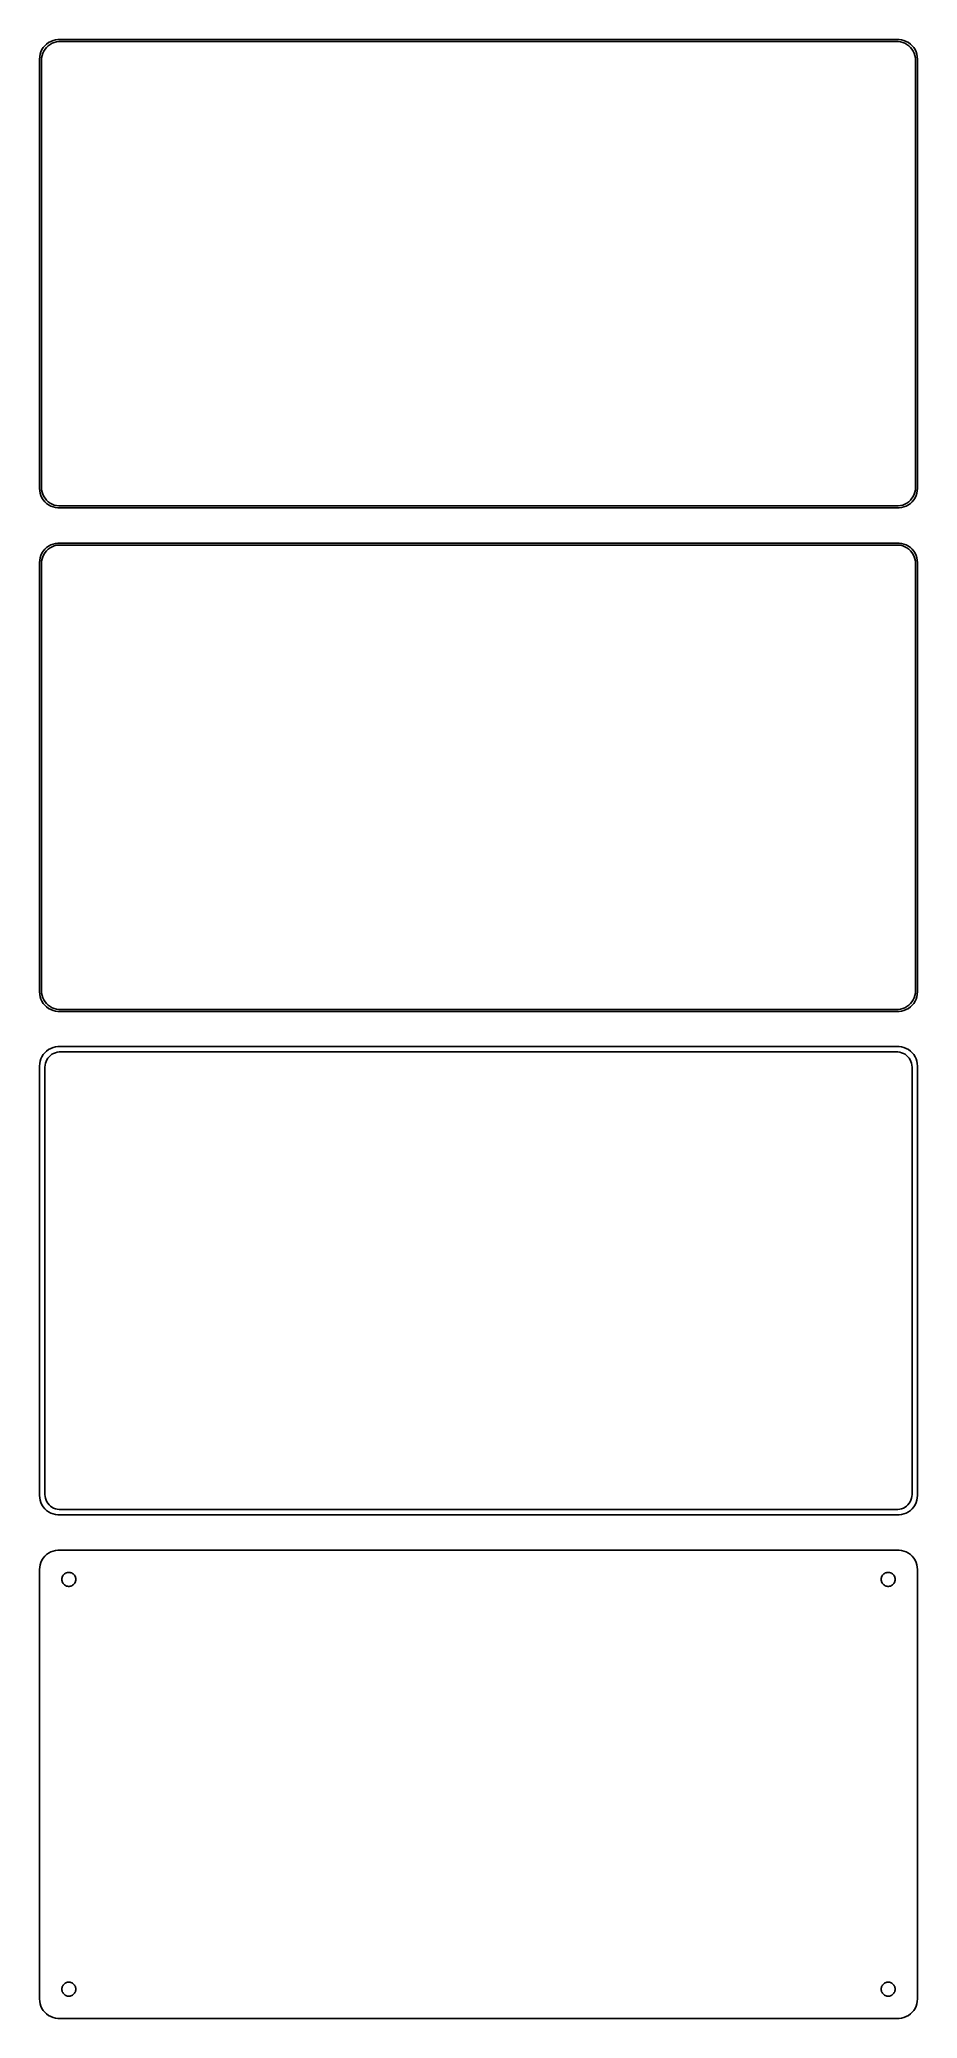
# Model space of a CAD drawing. Header units: metres. Extents: x -112 to 112, y 327 to 834.
import ezdxf

# ---------------------------------------------------------------- set-up
doc = ezdxf.new("R2010")
doc.units = ezdxf.units.M

msp = doc.modelspace()

# ---------------------------------------------------------------- linework, layer by layer
for p, q in [((-111.545, 831.939), (-111.882, 831.409)), ((-111.145, 832.423), (-111.545, 831.939)), ((-111.412, 831.038), (-111.093, 831.542)), ((-110.687, 832.853), (-111.145, 832.423)), ((-111.093, 831.542), (-110.713, 832.002)), ((-110.713, 832.002), (-110.278, 832.41)), ((-110.179, 833.222), (-110.687, 832.853)), ((-110.278, 832.41), (-109.795, 832.761)), ((-109.629, 833.524), (-110.179, 833.222)), ((-109.795, 832.761), (-109.272, 833.048)), ((-109.045, 833.755), (-109.629, 833.524)), ((-109.272, 833.048), (-108.718, 833.268)), ((-108.437, 833.911), (-109.045, 833.755)), ((-108.718, 833.268), (-108.14, 833.416)), ((-107.814, 833.99), (-108.437, 833.911)), ((-108.14, 833.416), (-107.548, 833.491)), ((107.814, 833.99), (-107.814, 833.99)), ((-107.548, 833.491), (107.548, 833.491)), ((107.548, 833.491), (108.14, 833.416)), ((108.437, 833.911), (107.814, 833.99)), ((108.14, 833.416), (108.718, 833.268)), ((109.045, 833.755), (108.437, 833.911)), ((108.718, 833.268), (109.272, 833.048)), ((109.629, 833.524), (109.045, 833.755)), ((109.272, 833.048), (109.795, 832.761)), ((110.179, 833.222), (109.629, 833.524)), ((109.795, 832.761), (110.278, 832.41)), ((110.687, 832.853), (110.179, 833.222)), ((110.278, 832.41), (110.713, 832.002)), ((111.145, 832.423), (110.687, 832.853)), ((110.713, 832.002), (111.093, 831.542)), ((111.093, 831.542), (111.412, 831.038)), ((111.545, 831.939), (111.145, 832.423)), ((111.882, 831.409), (111.545, 831.939)), ((-112.461, 829.627), (-112.5, 829)), ((-112.5, 829), (-112.5, 719)), ((-112.343, 830.243), (-112.461, 829.627)), ((-112.149, 830.841), (-112.343, 830.243)), ((-111.882, 831.409), (-112.149, 830.841)), ((-112, 828.75), (-111.963, 829.345)), ((-112, 719.25), (-112, 828.75)), ((-111.963, 829.345), (-111.851, 829.931)), ((-111.851, 829.931), (-111.666, 830.499)), ((-111.666, 830.499), (-111.412, 831.038)), ((111.412, 831.038), (111.666, 830.499)), ((111.666, 830.499), (111.851, 829.931)), ((111.851, 829.931), (111.963, 829.345)), ((112.149, 830.841), (111.882, 831.409)), ((111.963, 829.345), (112, 828.75)), ((112, 828.75), (112, 719.25)), ((112.343, 830.243), (112.149, 830.841)), ((112.461, 829.627), (112.343, 830.243)), ((112.5, 829), (112.461, 829.627)), ((112.5, 719), (112.5, 829)), ((-112.5, 719), (-112.461, 718.373)), ((-112.461, 718.373), (-112.343, 717.757)), ((-112.343, 717.757), (-112.149, 717.159)), ((-112.149, 717.159), (-111.882, 716.591)), ((-111.963, 718.655), (-112, 719.25)), ((-111.851, 718.069), (-111.963, 718.655)), ((-111.882, 716.591), (-111.545, 716.061)), ((-111.666, 717.501), (-111.851, 718.069)), ((-111.412, 716.962), (-111.666, 717.501)), ((-111.545, 716.061), (-111.145, 715.577)), ((-111.093, 716.458), (-111.412, 716.962)), ((-111.145, 715.577), (-110.687, 715.147)), ((-110.713, 715.998), (-111.093, 716.458)), ((-110.278, 715.59), (-110.713, 715.998)), ((-110.687, 715.147), (-110.179, 714.778)), ((-109.795, 715.239), (-110.278, 715.59)), ((-109.272, 714.952), (-109.795, 715.239)), ((-108.718, 714.732), (-109.272, 714.952)), ((109.272, 714.952), (108.718, 714.732)), ((109.795, 715.239), (109.272, 714.952)), ((110.278, 715.59), (109.795, 715.239)), ((110.179, 714.778), (110.687, 715.147)), ((110.713, 715.998), (110.278, 715.59)), ((110.687, 715.147), (111.145, 715.577)), ((111.093, 716.458), (110.713, 715.998)), ((111.412, 716.962), (111.093, 716.458)), ((111.145, 715.577), (111.545, 716.061)), ((111.666, 717.501), (111.412, 716.962)), ((111.545, 716.061), (111.882, 716.591)), ((111.851, 718.069), (111.666, 717.501)), ((111.963, 718.655), (111.851, 718.069)), ((111.882, 716.591), (112.149, 717.159)), ((112, 719.25), (111.963, 718.655)), ((112.149, 717.159), (112.343, 717.757)), ((112.343, 717.757), (112.461, 718.373)), ((112.461, 718.373), (112.5, 719)), ((-110.179, 714.778), (-109.629, 714.476)), ((-109.629, 714.476), (-109.045, 714.245)), ((-109.045, 714.245), (-108.437, 714.089)), ((-108.14, 714.584), (-108.718, 714.732)), ((-108.437, 714.089), (-107.814, 714.01)), ((-107.548, 714.509), (-108.14, 714.584)), ((-107.814, 714.01), (107.814, 714.01)), ((107.548, 714.509), (-107.548, 714.509)), ((108.14, 714.584), (107.548, 714.509)), ((107.814, 714.01), (108.437, 714.089)), ((108.718, 714.732), (108.14, 714.584)), ((108.437, 714.089), (109.045, 714.245)), ((109.045, 714.245), (109.629, 714.476)), ((109.629, 714.476), (110.179, 714.778)), ((-109.045, 704.755), (-109.629, 704.524)), ((-108.437, 704.911), (-109.045, 704.755)), ((-107.814, 704.99), (-108.437, 704.911)), ((107.814, 704.99), (-107.814, 704.99)), ((108.437, 704.911), (107.814, 704.99)), ((109.045, 704.755), (108.437, 704.911)), ((109.629, 704.524), (109.045, 704.755)), ((-112.461, 700.627), (-112.5, 700)), ((-112.5, 700), (-112.5, 590)), ((-112.343, 701.243), (-112.461, 700.627)), ((-112.149, 701.841), (-112.343, 701.243)), ((-111.882, 702.409), (-112.149, 701.841)), ((-112, 699.75), (-111.963, 700.345)), ((-112, 590.25), (-112, 699.75)), ((-111.963, 700.345), (-111.851, 700.931)), ((-111.545, 702.939), (-111.882, 702.409)), ((-111.851, 700.931), (-111.666, 701.499)), ((-111.666, 701.499), (-111.412, 702.038)), ((-111.145, 703.423), (-111.545, 702.939)), ((-111.412, 702.038), (-111.093, 702.542)), ((-110.687, 703.853), (-111.145, 703.423)), ((-111.093, 702.542), (-110.713, 703.002)), ((-110.713, 703.002), (-110.278, 703.41)), ((-110.179, 704.222), (-110.687, 703.853)), ((-110.278, 703.41), (-109.795, 703.761)), ((-109.629, 704.524), (-110.179, 704.222)), ((-109.795, 703.761), (-109.272, 704.048)), ((-109.272, 704.048), (-108.718, 704.268)), ((-108.718, 704.268), (-108.14, 704.416)), ((-108.14, 704.416), (-107.548, 704.491)), ((-107.548, 704.491), (107.548, 704.491)), ((107.548, 704.491), (108.14, 704.416)), ((108.14, 704.416), (108.718, 704.268)), ((108.718, 704.268), (109.272, 704.048)), ((109.272, 704.048), (109.795, 703.761)), ((110.179, 704.222), (109.629, 704.524)), ((109.795, 703.761), (110.278, 703.41)), ((110.687, 703.853), (110.179, 704.222)), ((110.278, 703.41), (110.713, 703.002)), ((111.145, 703.423), (110.687, 703.853)), ((110.713, 703.002), (111.093, 702.542)), ((111.093, 702.542), (111.412, 702.038)), ((111.545, 702.939), (111.145, 703.423)), ((111.412, 702.038), (111.666, 701.499)), ((111.882, 702.409), (111.545, 702.939)), ((111.666, 701.499), (111.851, 700.931)), ((111.851, 700.931), (111.963, 700.345)), ((112.149, 701.841), (111.882, 702.409)), ((111.963, 700.345), (112, 699.75)), ((112, 699.75), (112, 590.25)), ((112.343, 701.243), (112.149, 701.841)), ((112.461, 700.627), (112.343, 701.243)), ((112.5, 700), (112.461, 700.627)), ((112.5, 590), (112.5, 700)), ((-112.5, 590), (-112.461, 589.373)), ((-112.461, 589.373), (-112.343, 588.757)), ((-112.343, 588.757), (-112.149, 588.159)), ((-112.149, 588.159), (-111.882, 587.591)), ((-111.963, 589.655), (-112, 590.25)), ((-111.851, 589.069), (-111.963, 589.655)), ((-111.666, 588.501), (-111.851, 589.069)), ((-111.412, 587.962), (-111.666, 588.501)), ((111.666, 588.501), (111.412, 587.962)), ((111.851, 589.069), (111.666, 588.501)), ((111.963, 589.655), (111.851, 589.069)), ((111.882, 587.591), (112.149, 588.159)), ((112, 590.25), (111.963, 589.655)), ((112.149, 588.159), (112.343, 588.757)), ((112.343, 588.757), (112.461, 589.373)), ((112.461, 589.373), (112.5, 590)), ((-111.882, 587.591), (-111.545, 587.061)), ((-111.545, 587.061), (-111.145, 586.577)), ((-111.093, 587.458), (-111.412, 587.962)), ((-111.145, 586.577), (-110.687, 586.147)), ((-110.713, 586.998), (-111.093, 587.458)), ((-110.278, 586.59), (-110.713, 586.998)), ((-110.687, 586.147), (-110.179, 585.778)), ((-109.795, 586.239), (-110.278, 586.59)), ((-110.179, 585.778), (-109.629, 585.476)), ((-109.272, 585.952), (-109.795, 586.239)), ((-109.629, 585.476), (-109.045, 585.245)), ((-108.718, 585.732), (-109.272, 585.952)), ((-109.045, 585.245), (-108.437, 585.089)), ((-108.14, 585.584), (-108.718, 585.732)), ((-108.437, 585.089), (-107.814, 585.01)), ((-107.548, 585.509), (-108.14, 585.584)), ((-107.814, 585.01), (107.814, 585.01)), ((107.548, 585.509), (-107.548, 585.509)), ((108.14, 585.584), (107.548, 585.509)), ((107.814, 585.01), (108.437, 585.089)), ((108.718, 585.732), (108.14, 585.584)), ((108.437, 585.089), (109.045, 585.245)), ((109.272, 585.952), (108.718, 585.732)), ((109.045, 585.245), (109.629, 585.476)), ((109.795, 586.239), (109.272, 585.952)), ((109.629, 585.476), (110.179, 585.778)), ((110.278, 586.59), (109.795, 586.239)), ((110.179, 585.778), (110.687, 586.147)), ((110.713, 586.998), (110.278, 586.59)), ((110.687, 586.147), (111.145, 586.577)), ((111.093, 587.458), (110.713, 586.998)), ((111.412, 587.962), (111.093, 587.458)), ((111.145, 586.577), (111.545, 587.061)), ((111.545, 587.061), (111.882, 587.591)), ((-111.882, 573.409), (-112.149, 572.841)), ((-111.545, 573.939), (-111.882, 573.409)), ((-111.145, 574.423), (-111.545, 573.939)), ((-110.687, 574.853), (-111.145, 574.423)), ((-110.179, 575.222), (-110.687, 574.853)), ((-110.641, 572.614), (-110.38, 573.024)), ((-110.38, 573.024), (-110.071, 573.399)), ((-109.629, 575.524), (-110.179, 575.222)), ((-110.071, 573.399), (-109.716, 573.731)), ((-109.716, 573.731), (-109.323, 574.017)), ((-109.045, 575.755), (-109.629, 575.524)), ((-109.323, 574.017), (-108.898, 574.251)), ((-108.437, 575.911), (-109.045, 575.755)), ((-108.898, 574.251), (-108.446, 574.43)), ((-108.446, 574.43), (-107.975, 574.551)), ((-107.814, 575.99), (-108.437, 575.911)), ((-107.975, 574.551), (-107.493, 574.612)), ((107.814, 575.99), (-107.814, 575.99)), ((-107.493, 574.612), (107.493, 574.612)), ((107.493, 574.612), (107.975, 574.551)), ((108.437, 575.911), (107.814, 575.99)), ((107.975, 574.551), (108.446, 574.43)), ((109.045, 575.755), (108.437, 575.911)), ((108.446, 574.43), (108.898, 574.251)), ((108.898, 574.251), (109.323, 574.017)), ((109.629, 575.524), (109.045, 575.755)), ((109.323, 574.017), (109.716, 573.731)), ((110.179, 575.222), (109.629, 575.524)), ((109.716, 573.731), (110.071, 573.399)), ((110.071, 573.399), (110.38, 573.024)), ((110.687, 574.853), (110.179, 575.222)), ((110.38, 573.024), (110.641, 572.614)), ((111.145, 574.423), (110.687, 574.853)), ((111.545, 573.939), (111.145, 574.423)), ((111.882, 573.409), (111.545, 573.939)), ((112.149, 572.841), (111.882, 573.409)), ((-112.461, 571.627), (-112.5, 571)), ((-112.5, 571), (-112.5, 461)), ((-112.343, 572.243), (-112.461, 571.627)), ((-112.149, 572.841), (-112.343, 572.243)), ((-111.119, 570.75), (-111.089, 571.235)), ((-111.119, 461.25), (-111.119, 570.75)), ((-111.089, 571.235), (-110.998, 571.712)), ((-110.998, 571.712), (-110.848, 572.174)), ((-110.848, 572.174), (-110.641, 572.614)), ((110.641, 572.614), (110.848, 572.174)), ((110.848, 572.174), (110.998, 571.712)), ((110.998, 571.712), (111.089, 571.235)), ((111.089, 571.235), (111.119, 570.75)), ((111.119, 570.75), (111.119, 461.25)), ((112.343, 572.243), (112.149, 572.841)), ((112.461, 571.627), (112.343, 572.243)), ((112.5, 571), (112.461, 571.627)), ((112.5, 461), (112.5, 571)), ((-112.5, 461), (-112.461, 460.373)), ((-112.461, 460.373), (-112.343, 459.757)), ((-112.343, 459.757), (-112.149, 459.159)), ((-112.149, 459.159), (-111.882, 458.591)), ((-111.882, 458.591), (-111.545, 458.061)), ((-111.545, 458.061), (-111.145, 457.577)), ((-111.145, 457.577), (-110.687, 457.147)), ((-111.089, 460.765), (-111.119, 461.25)), ((-110.998, 460.288), (-111.089, 460.765)), ((-110.848, 459.826), (-110.998, 460.288)), ((-110.641, 459.386), (-110.848, 459.826)), ((-110.687, 457.147), (-110.179, 456.778)), ((-110.38, 458.976), (-110.641, 459.386)), ((-110.071, 458.601), (-110.38, 458.976)), ((-110.179, 456.778), (-109.629, 456.476)), ((-109.716, 458.269), (-110.071, 458.601)), ((-109.323, 457.983), (-109.716, 458.269)), ((-109.629, 456.476), (-109.045, 456.245)), ((-108.898, 457.749), (-109.323, 457.983)), ((-108.446, 457.57), (-108.898, 457.749)), ((-107.975, 457.449), (-108.446, 457.57)), ((-107.493, 457.388), (-107.975, 457.449)), ((107.493, 457.388), (-107.493, 457.388)), ((107.975, 457.449), (107.493, 457.388)), ((108.446, 457.57), (107.975, 457.449)), ((108.898, 457.749), (108.446, 457.57)), ((109.323, 457.983), (108.898, 457.749)), ((109.045, 456.245), (109.629, 456.476)), ((109.716, 458.269), (109.323, 457.983)), ((109.629, 456.476), (110.179, 456.778)), ((110.071, 458.601), (109.716, 458.269)), ((110.38, 458.976), (110.071, 458.601)), ((110.179, 456.778), (110.687, 457.147)), ((110.641, 459.386), (110.38, 458.976)), ((110.848, 459.826), (110.641, 459.386)), ((110.687, 457.147), (111.145, 457.577)), ((110.998, 460.288), (110.848, 459.826)), ((111.089, 460.765), (110.998, 460.288)), ((111.119, 461.25), (111.089, 460.765)), ((111.145, 457.577), (111.545, 458.061)), ((111.545, 458.061), (111.882, 458.591)), ((111.882, 458.591), (112.149, 459.159)), ((112.149, 459.159), (112.343, 459.757)), ((112.343, 459.757), (112.461, 460.373)), ((112.461, 460.373), (112.5, 461)), ((-109.045, 456.245), (-108.437, 456.089)), ((-108.437, 456.089), (-107.814, 456.01)), ((-107.814, 456.01), (107.814, 456.01)), ((107.814, 456.01), (108.437, 456.089)), ((108.437, 456.089), (109.045, 456.245)), ((-110.179, 446.222), (-110.687, 445.853)), ((-109.629, 446.524), (-110.179, 446.222)), ((-109.045, 446.755), (-109.629, 446.524)), ((-108.437, 446.911), (-109.045, 446.755)), ((-107.814, 446.99), (-108.437, 446.911)), ((107.814, 446.99), (-107.814, 446.99)), ((108.437, 446.911), (107.814, 446.99)), ((109.045, 446.755), (108.437, 446.911)), ((109.629, 446.524), (109.045, 446.755)), ((110.179, 446.222), (109.629, 446.524)), ((110.687, 445.853), (110.179, 446.222)), ((-112.461, 442.627), (-112.5, 442)), ((-112.5, 442), (-112.5, 332)), ((-112.343, 443.243), (-112.461, 442.627)), ((-112.149, 443.841), (-112.343, 443.243)), ((-111.882, 444.409), (-112.149, 443.841)), ((-111.545, 444.939), (-111.882, 444.409)), ((-111.145, 445.423), (-111.545, 444.939)), ((-110.687, 445.853), (-111.145, 445.423)), ((-105.964, 441.02), (-105.766, 441.129)), ((-105.766, 441.129), (-105.556, 441.212)), ((-105.556, 441.212), (-105.337, 441.268)), ((-105.337, 441.268), (-105.113, 441.296)), ((-105.113, 441.296), (-104.887, 441.296)), ((-104.887, 441.296), (-104.663, 441.268)), ((-104.663, 441.268), (-104.444, 441.212)), ((-104.444, 441.212), (-104.234, 441.129)), ((-104.234, 441.129), (-104.036, 441.02)), ((104.036, 441.02), (104.234, 441.129)), ((104.234, 441.129), (104.444, 441.212)), ((104.444, 441.212), (104.663, 441.268)), ((104.663, 441.268), (104.887, 441.296)), ((104.887, 441.296), (105.113, 441.296)), ((105.113, 441.296), (105.337, 441.268)), ((105.337, 441.268), (105.556, 441.212)), ((105.556, 441.212), (105.766, 441.129)), ((105.766, 441.129), (105.964, 441.02)), ((111.145, 445.423), (110.687, 445.853)), ((111.545, 444.939), (111.145, 445.423)), ((111.882, 444.409), (111.545, 444.939)), ((112.149, 443.841), (111.882, 444.409)), ((112.343, 443.243), (112.149, 443.841)), ((112.461, 442.627), (112.343, 443.243)), ((112.5, 442), (112.461, 442.627)), ((112.5, 332), (112.5, 442)), ((-106.8, 439.5), (-106.786, 439.726)), ((-106.786, 439.274), (-106.8, 439.5)), ((-106.786, 439.726), (-106.743, 439.948)), ((-106.743, 439.052), (-106.786, 439.274)), ((-106.743, 439.948), (-106.674, 440.163)), ((-106.674, 438.837), (-106.743, 439.052)), ((-106.674, 440.163), (-106.577, 440.367)), ((-106.577, 438.633), (-106.674, 438.837)), ((-106.577, 440.367), (-106.456, 440.558)), ((-106.456, 438.442), (-106.577, 438.633)), ((-106.456, 440.558), (-106.312, 440.732)), ((-106.312, 438.268), (-106.456, 438.442)), ((-106.312, 440.732), (-106.147, 440.887)), ((-106.147, 438.113), (-106.312, 438.268)), ((-106.147, 440.887), (-105.964, 441.02)), ((-105.964, 437.98), (-106.147, 438.113)), ((-105.766, 437.871), (-105.964, 437.98)), ((-105.556, 437.788), (-105.766, 437.871)), ((-105.337, 437.732), (-105.556, 437.788)), ((-105.113, 437.704), (-105.337, 437.732)), ((-104.887, 437.704), (-105.113, 437.704)), ((-104.663, 437.732), (-104.887, 437.704)), ((-104.444, 437.788), (-104.663, 437.732)), ((-104.234, 437.871), (-104.444, 437.788)), ((-104.036, 437.98), (-104.234, 437.871)), ((-104.036, 441.02), (-103.853, 440.887)), ((-103.853, 438.113), (-104.036, 437.98)), ((-103.853, 440.887), (-103.688, 440.732)), ((-103.688, 438.268), (-103.853, 438.113)), ((-103.688, 440.732), (-103.544, 440.558)), ((-103.544, 438.442), (-103.688, 438.268)), ((-103.544, 440.558), (-103.423, 440.367)), ((-103.423, 438.633), (-103.544, 438.442)), ((-103.423, 440.367), (-103.326, 440.163)), ((-103.326, 438.837), (-103.423, 438.633)), ((-103.326, 440.163), (-103.257, 439.948)), ((-103.257, 439.052), (-103.326, 438.837)), ((-103.257, 439.948), (-103.214, 439.726)), ((-103.214, 439.274), (-103.257, 439.052)), ((-103.214, 439.726), (-103.2, 439.5)), ((-103.2, 439.5), (-103.214, 439.274)), ((103.2, 439.5), (103.214, 439.726)), ((103.214, 439.274), (103.2, 439.5)), ((103.214, 439.726), (103.257, 439.948)), ((103.257, 439.052), (103.214, 439.274)), ((103.257, 439.948), (103.326, 440.163)), ((103.326, 438.837), (103.257, 439.052)), ((103.326, 440.163), (103.423, 440.367)), ((103.423, 438.633), (103.326, 438.837)), ((103.423, 440.367), (103.544, 440.558)), ((103.544, 438.442), (103.423, 438.633)), ((103.544, 440.558), (103.688, 440.732)), ((103.688, 438.268), (103.544, 438.442)), ((103.688, 440.732), (103.853, 440.887)), ((103.853, 438.113), (103.688, 438.268)), ((103.853, 440.887), (104.036, 441.02)), ((104.036, 437.98), (103.853, 438.113)), ((104.234, 437.871), (104.036, 437.98)), ((104.444, 437.788), (104.234, 437.871)), ((104.663, 437.732), (104.444, 437.788)), ((104.887, 437.704), (104.663, 437.732)), ((105.113, 437.704), (104.887, 437.704)), ((105.337, 437.732), (105.113, 437.704)), ((105.556, 437.788), (105.337, 437.732)), ((105.766, 437.871), (105.556, 437.788)), ((105.964, 437.98), (105.766, 437.871)), ((105.964, 441.02), (106.147, 440.887)), ((106.147, 438.113), (105.964, 437.98)), ((106.147, 440.887), (106.312, 440.732)), ((106.312, 438.268), (106.147, 438.113)), ((106.312, 440.732), (106.456, 440.558)), ((106.456, 438.442), (106.312, 438.268)), ((106.456, 440.558), (106.577, 440.367)), ((106.577, 438.633), (106.456, 438.442)), ((106.577, 440.367), (106.674, 440.163)), ((106.674, 438.837), (106.577, 438.633)), ((106.674, 440.163), (106.743, 439.948)), ((106.743, 439.052), (106.674, 438.837)), ((106.743, 439.948), (106.786, 439.726)), ((106.786, 439.274), (106.743, 439.052)), ((106.786, 439.726), (106.8, 439.5)), ((106.8, 439.5), (106.786, 439.274)), ((-106.8, 334.5), (-106.786, 334.726)), ((-106.786, 334.726), (-106.743, 334.948)), ((-106.743, 334.948), (-106.674, 335.163)), ((-106.674, 335.163), (-106.577, 335.367)), ((-106.577, 335.367), (-106.456, 335.558)), ((-106.456, 335.558), (-106.312, 335.732)), ((-106.312, 335.732), (-106.147, 335.887)), ((-106.147, 335.887), (-105.964, 336.02)), ((-105.964, 336.02), (-105.766, 336.129)), ((-105.766, 336.129), (-105.556, 336.212)), ((-105.556, 336.212), (-105.337, 336.268)), ((-105.337, 336.268), (-105.113, 336.296)), ((-105.113, 336.296), (-104.887, 336.296)), ((-104.887, 336.296), (-104.663, 336.268)), ((-104.663, 336.268), (-104.444, 336.212)), ((-104.444, 336.212), (-104.234, 336.129)), ((-104.234, 336.129), (-104.036, 336.02)), ((-104.036, 336.02), (-103.853, 335.887)), ((-103.853, 335.887), (-103.688, 335.732)), ((-103.688, 335.732), (-103.544, 335.558)), ((-103.544, 335.558), (-103.423, 335.367)), ((-103.423, 335.367), (-103.326, 335.163)), ((-103.326, 335.163), (-103.257, 334.948)), ((-103.257, 334.948), (-103.214, 334.726)), ((-103.214, 334.726), (-103.2, 334.5)), ((103.2, 334.5), (103.214, 334.726)), ((103.214, 334.726), (103.257, 334.948)), ((103.257, 334.948), (103.326, 335.163)), ((103.326, 335.163), (103.423, 335.367)), ((103.423, 335.367), (103.544, 335.558)), ((103.544, 335.558), (103.688, 335.732)), ((103.688, 335.732), (103.853, 335.887)), ((103.853, 335.887), (104.036, 336.02)), ((104.036, 336.02), (104.234, 336.129)), ((104.234, 336.129), (104.444, 336.212)), ((104.444, 336.212), (104.663, 336.268)), ((104.663, 336.268), (104.887, 336.296)), ((104.887, 336.296), (105.113, 336.296)), ((105.113, 336.296), (105.337, 336.268)), ((105.337, 336.268), (105.556, 336.212)), ((105.556, 336.212), (105.766, 336.129)), ((105.766, 336.129), (105.964, 336.02)), ((105.964, 336.02), (106.147, 335.887)), ((106.147, 335.887), (106.312, 335.732)), ((106.312, 335.732), (106.456, 335.558)), ((106.456, 335.558), (106.577, 335.367)), ((106.577, 335.367), (106.674, 335.163)), ((106.674, 335.163), (106.743, 334.948)), ((106.743, 334.948), (106.786, 334.726)), ((106.786, 334.726), (106.8, 334.5)), ((-112.5, 332), (-112.461, 331.373)), ((-112.461, 331.373), (-112.343, 330.757)), ((-112.343, 330.757), (-112.149, 330.159)), ((-112.149, 330.159), (-111.882, 329.591)), ((-111.882, 329.591), (-111.545, 329.061)), ((-106.786, 334.274), (-106.8, 334.5)), ((-106.743, 334.052), (-106.786, 334.274)), ((-106.674, 333.837), (-106.743, 334.052)), ((-106.577, 333.633), (-106.674, 333.837)), ((-106.456, 333.442), (-106.577, 333.633)), ((-106.312, 333.268), (-106.456, 333.442)), ((-106.147, 333.113), (-106.312, 333.268)), ((-105.964, 332.98), (-106.147, 333.113)), ((-105.766, 332.871), (-105.964, 332.98)), ((-105.556, 332.788), (-105.766, 332.871)), ((-105.337, 332.732), (-105.556, 332.788)), ((-105.113, 332.704), (-105.337, 332.732)), ((-104.887, 332.704), (-105.113, 332.704)), ((-104.663, 332.732), (-104.887, 332.704)), ((-104.444, 332.788), (-104.663, 332.732)), ((-104.234, 332.871), (-104.444, 332.788)), ((-104.036, 332.98), (-104.234, 332.871)), ((-103.853, 333.113), (-104.036, 332.98)), ((-103.688, 333.268), (-103.853, 333.113)), ((-103.544, 333.442), (-103.688, 333.268)), ((-103.423, 333.633), (-103.544, 333.442)), ((-103.326, 333.837), (-103.423, 333.633)), ((-103.257, 334.052), (-103.326, 333.837)), ((-103.214, 334.274), (-103.257, 334.052)), ((-103.2, 334.5), (-103.214, 334.274)), ((103.214, 334.274), (103.2, 334.5)), ((103.257, 334.052), (103.214, 334.274)), ((103.326, 333.837), (103.257, 334.052)), ((103.423, 333.633), (103.326, 333.837)), ((103.544, 333.442), (103.423, 333.633)), ((103.688, 333.268), (103.544, 333.442)), ((103.853, 333.113), (103.688, 333.268)), ((104.036, 332.98), (103.853, 333.113)), ((104.234, 332.871), (104.036, 332.98)), ((104.444, 332.788), (104.234, 332.871)), ((104.663, 332.732), (104.444, 332.788)), ((104.887, 332.704), (104.663, 332.732)), ((105.113, 332.704), (104.887, 332.704)), ((105.337, 332.732), (105.113, 332.704)), ((105.556, 332.788), (105.337, 332.732)), ((105.766, 332.871), (105.556, 332.788)), ((105.964, 332.98), (105.766, 332.871)), ((106.147, 333.113), (105.964, 332.98)), ((106.312, 333.268), (106.147, 333.113)), ((106.456, 333.442), (106.312, 333.268)), ((106.577, 333.633), (106.456, 333.442)), ((106.674, 333.837), (106.577, 333.633)), ((106.743, 334.052), (106.674, 333.837)), ((106.786, 334.274), (106.743, 334.052)), ((106.8, 334.5), (106.786, 334.274)), ((111.545, 329.061), (111.882, 329.591)), ((111.882, 329.591), (112.149, 330.159)), ((112.149, 330.159), (112.343, 330.757)), ((112.343, 330.757), (112.461, 331.373)), ((112.461, 331.373), (112.5, 332)), ((-111.545, 329.061), (-111.145, 328.577)), ((-111.145, 328.577), (-110.687, 328.147)), ((-110.687, 328.147), (-110.179, 327.778)), ((-110.179, 327.778), (-109.629, 327.476)), ((-109.629, 327.476), (-109.045, 327.245)), ((-109.045, 327.245), (-108.437, 327.089)), ((-108.437, 327.089), (-107.814, 327.01)), ((-107.814, 327.01), (107.814, 327.01)), ((107.814, 327.01), (108.437, 327.089)), ((108.437, 327.089), (109.045, 327.245)), ((109.045, 327.245), (109.629, 327.476)), ((109.629, 327.476), (110.179, 327.778)), ((110.179, 327.778), (110.687, 328.147)), ((110.687, 328.147), (111.145, 328.577)), ((111.145, 328.577), (111.545, 329.061))]:
    msp.add_line(p, q)

doc.saveas('drawing.dxf')
